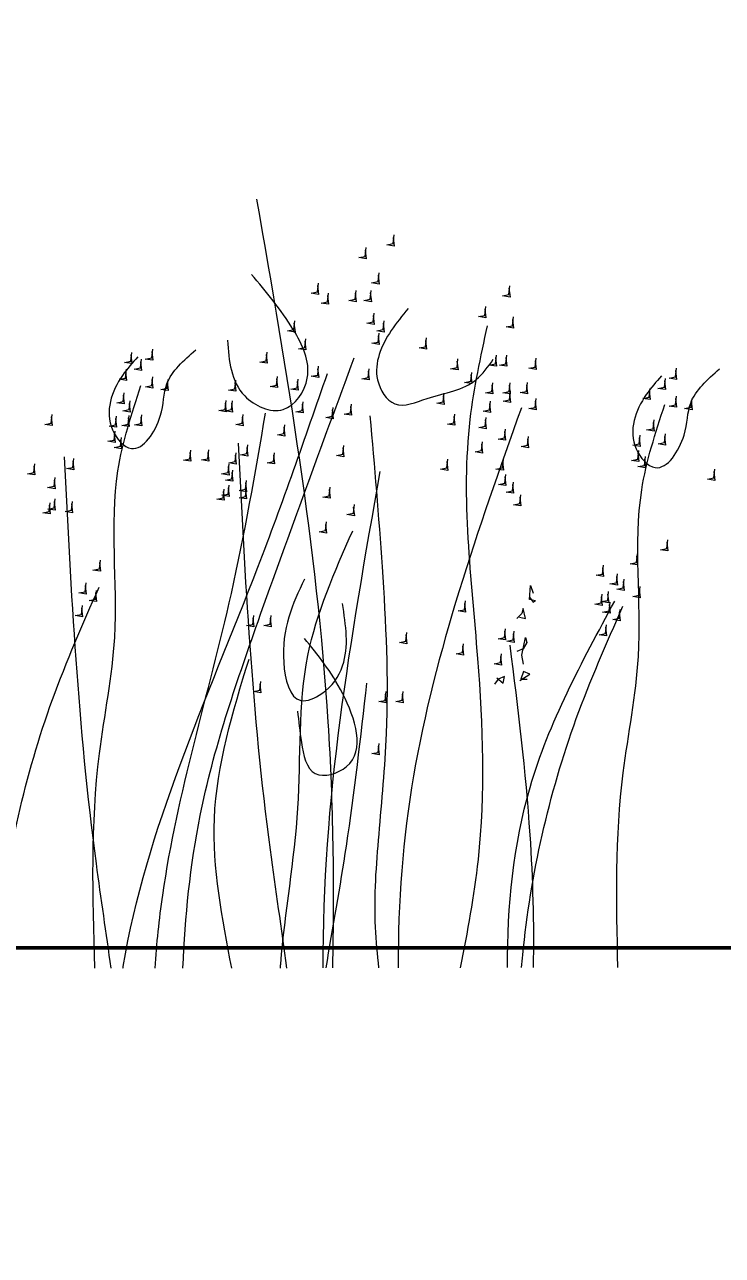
# Model space of a CAD drawing. Header units: metres. Extents: x 0 to 4415, y 1197 to 2590.
# Drawn here: x 1875.6923 to 1875.8828, y 1203.0041 to 1203.3403 of the extents above; entities that cross this region are included whole.
import ezdxf

# ---------------------------------------------------------------- set-up
doc = ezdxf.new("R2010")
doc.units = ezdxf.units.M
doc.linetypes.add('CACHE2', pattern=[4.7625, 3.175, -1.5875])
doc.layers.get('DEFPOINTS').update_dxf_attribs({"lineweight": 5})
for name, color, linetype, lineweight in [('00-cot-ext 2', 7, 'Continuous', 13), ('caché', 20, 'CACHE2', 13), ('mur', 7, 'Continuous', 50)]:
    doc.layers.add(name, color=color, linetype=linetype, lineweight=lineweight)
doc.layers.add('A_VEGETATION', color=7, linetype='Continuous', lineweight=9, true_color=0x009900)
doc.styles.add('WALIDcotat', font='times.ttf')
doc.dimstyles.new('walid 100', dxfattribs={"dimscale": 0, "dimtxt": 0.25, "dimasz": 0.1, "dimexe": 1.25, "dimexo": 0.625, "dimgap": 0.02, "dimtad": 1, "dimdec": 0, "dimlfac": 100, "dimrnd": 5, "dimtxsty": 'WALIDcotat', "dimblk": 'COTE', "dimcen": 2.5, "dimse1": 1, "dimse2": 1, "dimclrd": 256, "dimclrt": 256, "dimadec": 0, "dimazin": 0, "dimtfac": 1, "dimtdec": 0, "dimtix": 1, "dimtmove": 2, "dimatfit": 3, "dimldrblk": 'COTE', "dimfxl": 1.25, "dimarcsym": 0})

# ---------------------------------------------------------------- blocks, each defined once
blk = doc.blocks.new('COTE')
at = {"ltscale": 0.05}
h = blk.add_hatch(color=256, dxfattribs=at)
edge = h.paths.add_edge_path()
edge.add_arc((0, 0), 0.25, 0, 360)
for p, q in [((0, -1), (0, 1)), ((1, 0), (-1, 0))]:
    blk.add_line(p, q)
blk.add_circle((0, 0), 0.25)
blk = doc.blocks.new('*D160')
at = {"layer": '00-cot-ext 2', "lineweight": -2, "transparency": 16777216}
blk.add_line((1875.91557, 1202.28817), (1875.91557, 1213.48817), dxfattribs=at)
at = {"layer": 'DEFPOINTS', "color": 0, "transparency": 16777216}
for p in [(1872.57396, 1213.58817), (1875.91557, 1213.58817), (1873.61202, 1202.18817)]:
    blk.add_point(p, dxfattribs=at)
at = {"layer": '00-cot-ext 2', "lineweight": -2, "transparency": 16777216, "xscale": 0.1, "yscale": 0.1, "zscale": 0.1}
for p, rotation in [((1875.91557, 1213.58817), 90), ((1875.91557, 1202.18817), 270)]:
    blk.add_blockref('COTE', p, dxfattribs=dict(at, rotation=rotation))
at = {"layer": '00-cot-ext 2', "transparency": 16777216, "insert": (1875.76841, 1207.88817), "char_height": 0.25, "attachment_point": 5, "rotation": 90, "style": 'WALIDcotat'}
blk.add_mtext('1140', dxfattribs=at)
blk = doc.blocks.new('Arbustes 1_coupes')
at = {"flags": 128}
for points in [[(8.5519, 4.9289), (8.559, 4.868), (8.5074, 4.8767), (8.5519, 4.8854), (8.559, 4.9463)], [(8.3574, 4.8405), (8.3644, 4.7796), (8.3128, 4.7883), (8.3574, 4.797), (8.3644, 4.8579)], [(8.4464, 4.6651), (8.4535, 4.6043), (8.4019, 4.613), (8.4464, 4.6217), (8.4535, 4.6825)], [(8.0245, 4.5941), (8.0315, 4.5333), (7.98, 4.542), (8.0245, 4.5507), (8.0315, 4.6115)], [(8.287, 4.542), (8.2941, 4.4811), (8.2425, 4.4898), (8.287, 4.4985), (8.2941, 4.5594)], [(8.3925, 4.542), (8.3996, 4.4811), (8.348, 4.4898), (8.3925, 4.4985), (8.3996, 4.5594)], [(9.3583, 4.5724), (9.3653, 4.5115), (9.3137, 4.5202), (9.3583, 4.5289), (9.3653, 4.5898)], [(8.0948, 4.5246), (8.1019, 4.4637), (8.0503, 4.4724), (8.0948, 4.4811), (8.1019, 4.542)], [(8.4113, 4.384), (8.4183, 4.3231), (8.3667, 4.3318), (8.4113, 4.3405), (8.4183, 4.4014)], [(9.1895, 4.4275), (9.1965, 4.3666), (9.145, 4.3753), (9.1895, 4.384), (9.1965, 4.4449)], [(7.8604, 4.3318), (7.8675, 4.271), (7.8159, 4.2797), (7.8604, 4.2884), (7.8675, 4.3492)], [(8.4816, 4.3304), (8.4886, 4.2695), (8.4371, 4.2782), (8.4816, 4.2869), (8.4886, 4.3478)], [(9.3817, 4.355), (9.3888, 4.2942), (9.3372, 4.3029), (9.3817, 4.3116), (9.3888, 4.3724)], [(7.9354, 4.2072), (7.9425, 4.1464), (7.8909, 4.155), (7.9354, 4.1637), (7.9425, 4.2246)], [(8.4464, 4.2434), (8.4535, 4.1826), (8.4019, 4.1913), (8.4464, 4.2), (8.4535, 4.2608)], [(8.777, 4.2101), (8.784, 4.1493), (8.7324, 4.1579), (8.777, 4.1666), (8.784, 4.2275)], [(6.7236, 4.1145), (6.7306, 4.0536), (6.679, 4.0623), (6.7236, 4.071), (6.7306, 4.1319)], [(6.8689, 4.1377), (6.8759, 4.0768), (6.8244, 4.0855), (6.8689, 4.0942), (6.8759, 4.155)], [(7.6659, 4.1145), (7.6729, 4.0536), (7.6213, 4.0623), (7.6659, 4.071), (7.6729, 4.1319)], [(6.7915, 4.0667), (6.7986, 4.0058), (6.747, 4.0145), (6.7915, 4.0232), (6.7986, 4.084)], [(8.0245, 4.0145), (8.0315, 3.9536), (7.98, 3.9623), (8.0245, 3.971), (8.0315, 4.0319)], [(8.995, 4.0652), (9.002, 4.0043), (8.9504, 4.013), (8.995, 4.0217), (9.002, 4.0826)], [(9.2622, 4.0898), (9.2692, 4.029), (9.2176, 4.0377), (9.2622, 4.0464), (9.2692, 4.1072)], [(9.3348, 4.0898), (9.3419, 4.029), (9.2903, 4.0377), (9.3348, 4.0464), (9.3419, 4.1072)], [(9.5388, 4.0667), (9.5458, 4.0058), (9.4942, 4.0145), (9.5388, 4.0232), (9.5458, 4.084)], [(6.6861, 3.9971), (6.6931, 3.9362), (6.6415, 3.9449), (6.6861, 3.9536), (6.6931, 4.0145)], [(6.8689, 3.9435), (6.8759, 3.8826), (6.8244, 3.8913), (6.8689, 3.9), (6.8759, 3.9609)], [(7.7385, 3.9449), (7.7456, 3.8841), (7.694, 3.8928), (7.7385, 3.9014), (7.7456, 3.9623)], [(8.3761, 3.9971), (8.3832, 3.9362), (8.3316, 3.9449), (8.3761, 3.9536), (8.3832, 4.0145)], [(9.0911, 3.9696), (9.0981, 3.9087), (9.0465, 3.9174), (9.0911, 3.9261), (9.0981, 3.9869)], [(10.5162, 3.9956), (10.5233, 3.9348), (10.4717, 3.9435), (10.5162, 3.9522), (10.5233, 4.013)], [(6.9767, 3.9261), (6.9838, 3.8652), (6.9322, 3.8739), (6.9767, 3.8826), (6.9838, 3.9435)], [(7.4479, 3.9203), (7.4549, 3.8594), (7.4033, 3.8681), (7.4479, 3.8768), (7.4549, 3.9377)], [(7.8815, 3.9261), (7.8886, 3.8652), (7.837, 3.8739), (7.8815, 3.8826), (7.8886, 3.9435)], [(9.2364, 3.8971), (9.2434, 3.8362), (9.1919, 3.8449), (9.2364, 3.8536), (9.2434, 3.9145)], [(9.3583, 3.8971), (9.3653, 3.8362), (9.3137, 3.8449), (9.3583, 3.8536), (9.3653, 3.9145)], [(9.4778, 3.8971), (9.4849, 3.8362), (9.4333, 3.8449), (9.4778, 3.8536), (9.4849, 3.9145)], [(10.3334, 3.8551), (10.3404, 3.7942), (10.2889, 3.8029), (10.3334, 3.8116), (10.3404, 3.8725)], [(10.4389, 3.9246), (10.4459, 3.8638), (10.3943, 3.8725), (10.4389, 3.8812), (10.4459, 3.942)], [(6.6697, 3.8333), (6.6767, 3.7725), (6.6251, 3.7812), (6.6697, 3.7899), (6.6767, 3.8507)], [(6.7118, 3.7768), (6.7189, 3.716), (6.6673, 3.7247), (6.7118, 3.7333), (6.7189, 3.7942)], [(7.3799, 3.7768), (7.3869, 3.716), (7.3354, 3.7247), (7.3799, 3.7333), (7.3869, 3.7942)], [(7.4244, 3.7754), (7.4315, 3.7145), (7.3799, 3.7232), (7.4244, 3.7319), (7.4315, 3.7928)], [(7.9167, 3.7681), (7.9237, 3.7073), (7.8722, 3.716), (7.9167, 3.7247), (7.9237, 3.7855)], [(8.8988, 3.8246), (8.9059, 3.7638), (8.8543, 3.7725), (8.8988, 3.7812), (8.9059, 3.842)], [(9.22, 3.7681), (9.227, 3.7073), (9.1754, 3.716), (9.22, 3.7247), (9.227, 3.7855)], [(9.3606, 3.8377), (9.3677, 3.7768), (9.3161, 3.7855), (9.3606, 3.7942), (9.3677, 3.8551)], [(9.5388, 3.7855), (9.5458, 3.7247), (9.4942, 3.7333), (9.5388, 3.742), (9.5458, 3.8029)], [(10.5162, 3.8015), (10.5233, 3.7406), (10.4717, 3.7493), (10.5162, 3.758), (10.5233, 3.8188)], [(10.6241, 3.7841), (10.6311, 3.7232), (10.5795, 3.7319), (10.6241, 3.7406), (10.6311, 3.8015)], [(6.168, 3.6841), (6.1751, 3.6232), (6.1235, 3.6319), (6.168, 3.6406), (6.1751, 3.7015)], [(6.6157, 3.671), (6.6228, 3.6102), (6.5712, 3.6189), (6.6157, 3.6276), (6.6228, 3.6884)], [(6.7048, 3.6754), (6.7118, 3.6145), (6.6603, 3.6232), (6.7048, 3.6319), (6.7118, 3.6928)], [(6.7915, 3.6797), (6.7986, 3.6189), (6.747, 3.6276), (6.7915, 3.6363), (6.7986, 3.6971)], [(7.4971, 3.6797), (7.5041, 3.6189), (7.4526, 3.6276), (7.4971, 3.6363), (7.5041, 3.6971)], [(8.1253, 3.7276), (8.1323, 3.6667), (8.0808, 3.6754), (8.1253, 3.6841), (8.1323, 3.7449)], [(8.2519, 3.7507), (8.2589, 3.6899), (8.2074, 3.6986), (8.2519, 3.7073), (8.2589, 3.7681)], [(8.9715, 3.6797), (8.9785, 3.6189), (8.927, 3.6276), (8.9715, 3.6363), (8.9785, 3.6971)], [(7.7878, 3.6073), (7.7948, 3.5464), (7.7432, 3.5551), (7.7878, 3.5638), (7.7948, 3.6247)], [(9.1895, 3.6551), (9.1965, 3.5942), (9.145, 3.6029), (9.1895, 3.6116), (9.1965, 3.6725)], [(10.3592, 3.6348), (10.3662, 3.5739), (10.3147, 3.5826), (10.3592, 3.5913), (10.3662, 3.6522)], [(6.6064, 3.5652), (6.6134, 3.5044), (6.5618, 3.5131), (6.6064, 3.5218), (6.6134, 3.5826)], [(6.6509, 3.5218), (6.6579, 3.4609), (6.6064, 3.4696), (6.6509, 3.4783), (6.6579, 3.5392)], [(9.3255, 3.5739), (9.3325, 3.5131), (9.2809, 3.5218), (9.3255, 3.5305), (9.3325, 3.5913)], [(9.4849, 3.5218), (9.4919, 3.4609), (9.4403, 3.4696), (9.4849, 3.4783), (9.4919, 3.5392)], [(10.2631, 3.529), (10.2701, 3.4682), (10.2185, 3.4769), (10.2631, 3.4855), (10.2701, 3.5464)], [(10.4389, 3.5377), (10.4459, 3.4769), (10.3943, 3.4855), (10.4389, 3.4942), (10.4459, 3.5551)], [(7.1338, 3.4334), (7.1408, 3.3725), (7.0892, 3.3812), (7.1338, 3.3899), (7.1408, 3.4508)], [(7.258, 3.4334), (7.265, 3.3725), (7.2135, 3.3812), (7.258, 3.3899), (7.265, 3.4508)], [(7.5299, 3.4682), (7.537, 3.4073), (7.4854, 3.416), (7.5299, 3.4247), (7.537, 3.4855)], [(8.198, 3.4624), (8.205, 3.4015), (8.1534, 3.4102), (8.198, 3.4189), (8.205, 3.4797)], [(9.1637, 3.4855), (9.1708, 3.4247), (9.1192, 3.4334), (9.1637, 3.4421), (9.1708, 3.5029)], [(10.2537, 3.4232), (10.2607, 3.3624), (10.2092, 3.3711), (10.2537, 3.3798), (10.2607, 3.4406)], [(6.0461, 3.3406), (6.0532, 3.2798), (6.0016, 3.2885), (6.0461, 3.2972), (6.0532, 3.358)], [(6.318, 3.3754), (6.3251, 3.3145), (6.2735, 3.3232), (6.318, 3.3319), (6.3251, 3.3928)], [(7.3987, 3.3363), (7.4057, 3.2754), (7.3541, 3.2841), (7.3987, 3.2928), (7.4057, 3.3537)], [(7.4479, 3.4131), (7.4549, 3.3522), (7.4033, 3.3609), (7.4479, 3.3696), (7.4549, 3.4305)], [(7.7151, 3.4131), (7.7221, 3.3522), (7.6706, 3.3609), (7.7151, 3.3696), (7.7221, 3.4305)], [(8.9223, 3.3653), (8.9293, 3.3044), (8.8777, 3.3131), (8.9223, 3.3218), (8.9293, 3.3827)], [(9.3091, 3.3653), (9.3161, 3.3044), (9.2645, 3.3131), (9.3091, 3.3218), (9.3161, 3.3827)], [(10.2982, 3.3798), (10.3053, 3.3189), (10.2537, 3.3276), (10.2982, 3.3363), (10.3053, 3.3971)], [(6.1868, 3.2435), (6.1938, 3.1827), (6.1422, 3.1914), (6.1868, 3.2001), (6.1938, 3.2609)], [(7.4244, 3.2928), (7.4315, 3.2319), (7.3799, 3.2406), (7.4244, 3.2493), (7.4315, 3.3102)], [(9.3255, 3.258), (9.3325, 3.1972), (9.2809, 3.2059), (9.3255, 3.2146), (9.3325, 3.2754)], [(10.7811, 3.2914), (10.7881, 3.2305), (10.7366, 3.2392), (10.7811, 3.2479), (10.7881, 3.3088)], [(7.3635, 3.1609), (7.3705, 3.1001), (7.319, 3.1088), (7.3635, 3.1175), (7.3705, 3.1783)], [(7.3987, 3.187), (7.4057, 3.1262), (7.3541, 3.1349), (7.3987, 3.1435), (7.4057, 3.2044)], [(7.5205, 3.2204), (7.5276, 3.1595), (7.476, 3.1682), (7.5205, 3.1769), (7.5276, 3.2377)], [(7.5205, 3.1696), (7.5276, 3.1088), (7.476, 3.1175), (7.5205, 3.1262), (7.5276, 3.187)], [(8.1019, 3.1725), (8.1089, 3.1117), (8.0573, 3.1204), (8.1019, 3.1291), (8.1089, 3.1899)], [(9.3794, 3.2044), (9.3864, 3.1435), (9.3348, 3.1522), (9.3794, 3.1609), (9.3864, 3.2218)], [(6.1868, 3.0943), (6.1938, 3.0334), (6.1422, 3.0421), (6.1868, 3.0508), (6.1938, 3.1117)], [(6.3087, 3.0769), (6.3157, 3.016), (6.2641, 3.0247), (6.3087, 3.0334), (6.3157, 3.0943)], [(9.4309, 3.116), (9.438, 3.0552), (9.3864, 3.0638), (9.4309, 3.0725), (9.438, 3.1334)], [(6.1516, 3.0682), (6.1587, 3.0073), (6.1071, 3.016), (6.1516, 3.0247), (6.1587, 3.0856)], [(8.2706, 3.0508), (8.2777, 2.9899), (8.2261, 2.9986), (8.2706, 3.0073), (8.2777, 3.0682)], [(8.0761, 2.9305), (8.0831, 2.8697), (8.0315, 2.8784), (8.0761, 2.8871), (8.0831, 2.9479)], [(10.4529, 2.8001), (10.46, 2.7392), (10.4084, 2.7479), (10.4529, 2.7566), (10.46, 2.8175)], [(6.5009, 2.6682), (6.5079, 2.6074), (6.4563, 2.6161), (6.5009, 2.6248), (6.5079, 2.6856)], [(10.242, 2.703), (10.249, 2.6421), (10.1974, 2.6508), (10.242, 2.6595), (10.249, 2.7204)], [(10.0052, 2.6233), (10.0123, 2.5624), (9.9607, 2.5711), (10.0052, 2.5798), (10.0123, 2.6407)], [(10.1013, 2.5624), (10.1084, 2.5016), (10.0568, 2.5103), (10.1013, 2.519), (10.1084, 2.5798)], [(6.4024, 2.5088), (6.4095, 2.448), (6.3579, 2.4567), (6.4024, 2.4654), (6.4095, 2.5262)], [(9.4966, 2.4204), (9.5224, 2.3856), (9.5388, 2.3943), (9.4966, 2.403), (9.5036, 2.5001), (9.5224, 2.4465)], [(10.1482, 2.5262), (10.1553, 2.4654), (10.1037, 2.474), (10.1482, 2.4827), (10.1553, 2.5436)], [(10.2607, 2.474), (10.2678, 2.4132), (10.2162, 2.4219), (10.2607, 2.4306), (10.2678, 2.4914)], [(6.4728, 2.4567), (6.4798, 2.3958), (6.4282, 2.4045), (6.4728, 2.4132), (6.4798, 2.474)], [(9.9959, 2.4219), (10.0029, 2.361), (9.9513, 2.3697), (9.9959, 2.3784), (10.0029, 2.4393)], [(10.0404, 2.4393), (10.0474, 2.3784), (9.9959, 2.3871), (10.0404, 2.3958), (10.0474, 2.4567)], [(6.3767, 2.3509), (6.3837, 2.29), (6.3321, 2.2987), (6.3767, 2.3074), (6.3837, 2.3683)], [(9.0442, 2.377), (9.0512, 2.3161), (8.9996, 2.3248), (9.0442, 2.3335), (9.0512, 2.3943)], [(9.4263, 2.2799), (9.4684, 2.2712), (9.452, 2.3407), (9.4427, 2.3059), (9.4075, 2.2712)], [(10.0498, 2.3668), (10.0568, 2.3059), (10.0052, 2.3146), (10.0498, 2.3233), (10.0568, 2.3842)], [(10.1201, 2.3146), (10.1271, 2.2538), (10.0756, 2.2625), (10.1201, 2.2712), (10.1271, 2.332)], [(7.5698, 2.2784), (7.5768, 2.2175), (7.5252, 2.2262), (7.5698, 2.2349), (7.5768, 2.2958)], [(7.6893, 2.2784), (7.6963, 2.2175), (7.6448, 2.2262), (7.6893, 2.2349), (7.6963, 2.2958)], [(8.634, 2.1581), (8.641, 2.0973), (8.5894, 2.106), (8.634, 2.1147), (8.641, 2.1755)], [(9.3208, 2.1828), (9.3278, 2.1219), (9.2762, 2.1306), (9.3208, 2.1393), (9.3278, 2.2002)], [(9.3817, 2.1654), (9.3888, 2.1045), (9.3372, 2.1132), (9.3817, 2.1219), (9.3888, 2.1828)], [(10.024, 2.2089), (10.031, 2.148), (9.9795, 2.1567), (10.024, 2.1654), (10.031, 2.2262)], [(9.0278, 2.0784), (9.0348, 2.0176), (8.9832, 2.0263), (9.0278, 2.035), (9.0348, 2.0958)], [(9.452, 1.9538), (9.4427, 2.0161), (9.4684, 2.1393), (9.4778, 2.1045), (9.452, 2.0596), (9.4075, 2.0422)], [(9.2926, 2.0074), (9.2997, 1.9466), (9.2481, 1.9553), (9.2926, 1.9639), (9.2997, 2.0248)], [(9.4263, 1.8393), (9.4966, 1.8842), (9.452, 1.9016), (9.4333, 1.848), (9.4778, 1.848)], [(7.6167, 1.819), (7.6237, 1.7582), (7.5721, 1.7669), (7.6167, 1.7756), (7.6237, 1.8364)], [(9.2669, 1.8582), (9.3114, 1.8219), (9.3208, 1.8669), (9.2762, 1.848), (9.2505, 1.8132)], [(8.4886, 1.7466), (8.4957, 1.6857), (8.4441, 1.6944), (8.4886, 1.7031), (8.4957, 1.764)], [(8.6082, 1.7466), (8.6152, 1.6857), (8.5636, 1.6944), (8.6082, 1.7031), (8.6152, 1.764)], [(8.4394, 1.3843), (8.4464, 1.3234), (8.3949, 1.3321), (8.4394, 1.3408), (8.4464, 1.4017)]]:
    blk.add_lwpolyline(points, dxfattribs=at)
for points, knots in [([(8.1196, -0.1608), (8.1335, 0.411), (8.114, 2.2099), (7.8114, 3.9857), (7.6049, 5.197)], [0.63224, 0.63224, 0.63224, 0.63224, 1.060659, 1.979923, 1.979923, 1.979923, 1.979923]), ([(9.0098, -0.1615), (9.0593, 0.0889), (9.1957, 0.7984), (9.1532, 2.0817), (8.9921, 3.3329), (9.1604, 4.0947), (9.2083, 4.3116)], [0.618367, 0.618367, 0.618367, 0.618367, 0.809449, 1.159779, 1.576588, 1.74244, 1.74244, 1.74244, 1.74244]), ([(7.0765, -0.1593), (7.0924, 0.1989), (7.1758, 1.0245), (7.6602, 2.4314), (8.0522, 3.4812), (8.28, 4.0913)], [0.611352, 0.611352, 0.611352, 0.611352, 0.879234, 1.231775, 1.720834, 1.720834, 1.720834, 1.720834]), ([(6.6584, -0.1584), (6.659, -0.1548), (6.8198, 0.8029), (7.4577, 2.1597), (7.9357, 3.5322), (8.0925, 3.9826)], [0.61818, 0.61818, 0.61818, 0.61818, 0.620996, 1.355238, 1.713875, 1.713875, 1.713875, 1.713875]), ([(6.4624, -0.158), (6.4487, 0.3424), (6.4286, 1.1154), (6.6706, 2.2552), (6.5415, 3.1377), (6.7289, 3.7049), (6.7939, 3.9014)], [0.605974, 0.605974, 0.605974, 0.605974, 0.980125, 1.184429, 1.47469, 1.628633, 1.628633, 1.628633, 1.628633]), ([(6.8822, -0.1589), (6.8942, 0.0113), (6.9885, 0.8969), (7.3907, 2.1588), (7.5878, 3.2871), (7.6612, 3.7073)], [0.6231237, 0.6231237, 0.6231237, 0.6231237, 0.7509262, 1.2899319, 1.6097799, 1.6097799, 1.6097799, 1.6097799]), ([(9.4427, 3.7391), (9.1389, 2.8909), (8.6823, 1.6159), (8.574, 0.2983), (8.5758, -0.1612)], [0, 0, 0, 0, 0.66825, 1.004504, 1.004504, 1.004504, 1.004504]), ([(10.106, -0.1617), (10.0943, 0.2924), (10.0856, 1.0186), (10.318, 2.1132), (10.1888, 2.9957), (10.3763, 3.5629), (10.4412, 3.7594)], [0.6404493, 0.6404493, 0.6404493, 0.6404493, 0.980125, 1.1844285, 1.4746905, 1.6286326, 1.6286326, 1.6286326, 1.6286326]), ([(8.3878, 3.6855), (8.4174, 3.3351), (8.4794, 2.5987), (8.5233, 1.6239), (8.4412, 0.7867), (8.3982, 0.2494), (8.4301, -0.0707), (8.4382, -0.1611)], [0, 0, 0, 0, 0.2638175, 0.5544416, 0.7303048, 0.8923745, 0.9628936, 0.9628936, 0.9628936, 0.9628936]), ([(7.8002, -0.1604), (7.7648, 0.1139), (7.5755, 1.3485), (7.5169, 2.5575), (7.4713, 3.4971)], [0.6284856, 0.6284856, 0.6284856, 0.6284856, 0.8321355, 1.542813, 1.542813, 1.542813, 1.542813]), ([(6.5758, -0.1582), (6.5433, 0.0846), (6.3621, 1.2868), (6.305, 2.4647), (6.2594, 3.4044)], [0.6519633, 0.6519633, 0.6519633, 0.6519633, 0.8321355, 1.542813, 1.542813, 1.542813, 1.542813]), ([(7.7551, -0.1603), (7.7558, -0.1512), (7.7861, 0.2206), (7.9219, 0.9376), (7.8658, 1.9864), (8.139, 2.6003), (8.266, 2.8856)], [0.6301154, 0.6301154, 0.6301154, 0.6301154, 0.6369967, 0.9104139, 1.1765895, 1.4077095, 1.4077095, 1.4077095, 1.4077095]), ([(5.7757, -0.1563), (5.781, -0.0813), (5.8369, 0.5562), (6.0421, 1.4649), (6.3842, 2.2387), (6.4985, 2.4972)], [0.6098708, 0.6098708, 0.6098708, 0.6098708, 0.6661195, 1.0883514, 1.3002657, 1.3002657, 1.3002657, 1.3002657]), ([(9.3355, -0.1617), (9.3378, 0.2673), (9.4239, 1.169), (9.8594, 1.9678), (10.0896, 2.39)], [0.6312652, 0.6312652, 0.6312652, 0.6312652, 0.9488556, 1.3050598, 1.3050598, 1.3050598, 1.3050598]), ([(9.4341, -0.1617), (9.4368, -0.1323), (9.4944, 0.4591), (9.6894, 1.3228), (10.0316, 2.0966), (10.1459, 2.3552)], [0.6440418, 0.6440418, 0.6440418, 0.6440418, 0.6661195, 1.0883514, 1.3002657, 1.3002657, 1.3002657, 1.3002657]), ([(9.518, -0.1617), (9.5238, 0.1465), (9.5056, 0.8994), (9.4144, 1.6454), (9.3606, 2.0857)], [0.6371546, 0.6371546, 0.6371546, 0.6371546, 0.8681547, 1.2006627, 1.2006627, 1.2006627, 1.2006627]), ([(7.4158, -0.1598), (7.3503, 0.1871), (7.2095, 0.9162), (7.4279, 1.6243), (7.5416, 1.9929)], [0.6303531, 0.6303531, 0.6303531, 0.6303531, 0.8923782, 1.1768558, 1.1768558, 1.1768558, 1.1768558]), ([(8.0727, -0.1607), (8.1223, 0.1222), (8.2412, 0.7802), (8.3182, 1.4445), (8.3621, 1.8234)], [0.622707, 0.622707, 0.622707, 0.622707, 0.8381071, 1.1240936, 1.1240936, 1.1240936, 1.1240936])]:
    blk.add_open_spline(points, degree=3, knots=knots)
for points in [[(7.3963, 4.2145), (7.5159, 3.8275), (7.7831, 3.7319), (7.9519, 3.9493), (7.8557, 4.2869), (7.5651, 4.6738)], [(8.6551, 4.4333), (8.4535, 4.113), (8.4418, 3.9362), (8.5613, 3.7696), (8.7863, 3.8058), (9.1286, 3.9362), (9.2481, 4.0782)], [(6.7728, 4.1014), (6.665, 3.971), (6.5946, 3.5928), (6.7259, 3.4624), (6.9275, 3.687), (6.9744, 3.9116), (7.176, 4.1493)], [(10.4201, 3.9594), (10.3123, 3.829), (10.242, 3.4508), (10.3733, 3.3203), (10.5748, 3.545), (10.6217, 3.7696), (10.8233, 4.0072)], [(7.9284, 2.548), (7.7831, 1.9683), (7.9026, 1.7031), (8.048, 1.7509), (8.1933, 1.9437), (8.1933, 2.3784)], [(7.8792, 1.6292), (7.905, 1.4118), (8.0011, 1.1945), (8.2191, 1.2423), (8.1933, 1.7495), (7.9284, 2.1364)]]:
    blk.add_spline(points, degree=3)
blk.add_open_spline([(8.0538, -0.1607), (8.0465, 0.9885), (8.2523, 2.1428), (8.4582, 3.2972)], degree=3)

msp = doc.modelspace()

# ---------------------------------------------------------------- linework, layer by layer
at = {"layer": 'caché', "linetype": 'CACHE2'}
msp.add_line((1864.73681, 1203.08817), (1878.19197, 1203.08817), dxfattribs=at)
at = {"layer": 'mur'}
msp.add_lwpolyline([(1864.58681, 1203.08817), (1876.98739, 1203.08817), (1876.98739, 1202.18817), (1879.62536, 1202.18817)], dxfattribs=at)

# ---------------------------------------------------------------- block references
at = {"layer": 'A_VEGETATION', "color": 86, "true_color": 0x1b6b00, "xscale": 0.03920000000000341, "yscale": 0.03920000000000341, "zscale": 0.03920000000000341, "rotation": 0.1380011812737671}
msp.add_blockref('Arbustes 1_coupes', (1875.45816, 1203.08817), dxfattribs=at)

# ---------------------------------------------------------------- dimensions: what is measured, and where the dimension line sits
at = {"layer": '00-cot-ext 2'}
dim = msp.add_linear_dim(base=(1875.91557, 1213.58817), p1=(1873.61202, 1202.18817), p2=(1872.57396, 1213.58817), angle=270, dimstyle='walid 100', override={"dimscale": 1, "dimfxl": 0}, dxfattribs=at)
dim.commit()
dim.dimension.update_dxf_attribs({"geometry": '*D160', "text_midpoint": (1875.76841, 1207.88817)})

doc.saveas('drawing.dxf')
